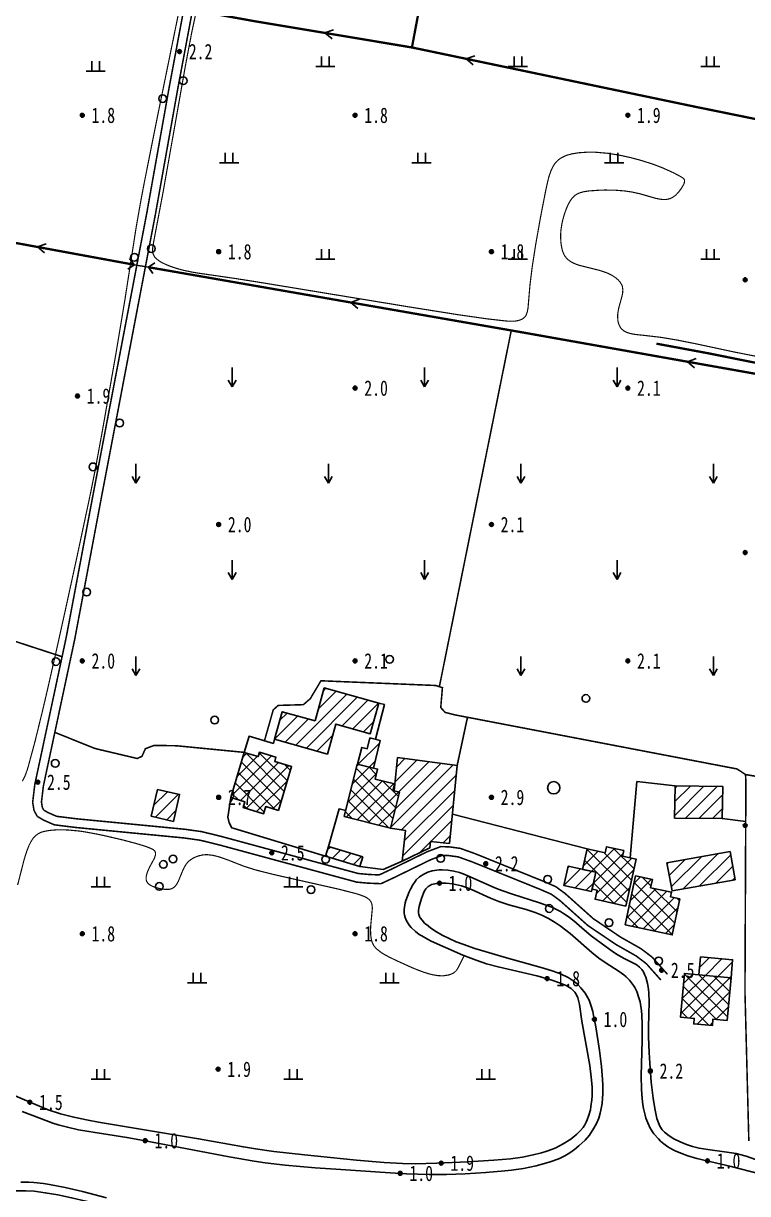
# Model space of a CAD drawing. Header units: metres. Extents: x 494039 to 619385, y 3351420 to 3402703.
# Drawn here: x 587577.8 to 587766, y 3393423.8 to 3393727.7 of the extents above; entities that cross this region are included whole.
import ezdxf
from ezdxf.enums import TextEntityAlignment as Align

# ---------------------------------------------------------------- set-up
doc = ezdxf.new("R2010")
doc.units = ezdxf.units.M
for name, pattern in [('2180', [0]), ('2450', [0]), ('4410a', [0]), ('8521', [0]), ('9610', [0])]:
    doc.linetypes.add(name, pattern=pattern)
for name, color, linetype in [('210100', 130, 'Continuous'), ('220200', 130, 'Continuous'), ('220900', 130, '2180'), ('261301', 141, 'Continuous'), ('310300', 8, 'Continuous'), ('310500', 8, 'Continuous'), ('380202', 8, '2450'), ('440100', 8, 'Continuous'), ('510301', 8, 'Continuous'), ('720100', 8, 'Continuous'), ('760201', 8, '8521'), ('810100', 8, '9610'), ('810200', 8, 'Continuous'), ('810301', 8, 'Continuous'), ('810302', 8, 'Continuous'), ('810501', 8, 'Continuous')]:
    doc.layers.add(name, color=color, linetype=linetype)
doc.layers.add('710101', color=8, linetype='Continuous', lineweight=0)
pattern_1 = [(45, (0, 0), (-1.767766953, 1.767766953), []), (135, (0, 0), (-1.767766953, -1.767766953), [])]
pattern_2 = [(45, (0, 0), (-1.767766953, 1.767766953), [])]

# ---------------------------------------------------------------- blocks, each defined once
blk = doc.blocks.new('gc170')
at = {"linetype": 'Continuous'}
blk.add_circle((0, 0), 0.5, dxfattribs=at)
blk = doc.blocks.new('gu')
at = {"flags": 128}
for points in [[(3.75, 0), (-3.75, 0)], [(2.71, -0.6), (3.75, 0), (3.75, 0), (2.71, 0.6)]]:
    blk.add_lwpolyline(points, dxfattribs=at)
blk = doc.blocks.new('p_point')
for radius in [0.25, 0.2, 0.15, 0.1, 0.05]:
    blk.add_circle((0, 0), radius)
blk.add_point((0, 0))
blk = doc.blocks.new('v1')
blk.add_circle((0, 0), 0.8)
blk = doc.blocks.new('vm')
at = {"linetype": 'Continuous'}
for p, q in [((1.25, 0), (-1.25, 0)), ((-0.5, 0), (-0.5, 1.3)), ((0.5, 1.3), (0.5, 0))]:
    blk.add_line(p, q, dxfattribs=at)
blk = doc.blocks.new('gc120')
for p, q in [((0, 0), (0, 2.5)), ((-0.5, 0.87), (0, 0)), ((0, 0), (0.5, 0.87))]:
    blk.add_line(p, q)
blk = doc.blocks.new('1-3&1-4')
at = {"layer": '310300', "linetype": 'Continuous'}
h = blk.add_hatch(dxfattribs=at)
h.set_pattern_fill('ANSI31', color=8, scale=20, style=0)
h.set_pattern_definition(pattern_2)
h.paths.add_polyline_path([(587653.606, 3393546.5356), (587655.9877, 3393555.0698), (587670.1306, 3393551.1228), (587667.916, 3393543.1875), (587658.9747, 3393545.6829), (587656.805, 3393537.9085), (587643.0735, 3393541.7407), (587645.0761, 3393548.9161)])
h = blk.add_hatch(dxfattribs=at)
h.set_pattern_fill('ANSI31', color=8, scale=20, style=0)
h.set_pattern_definition(pattern_2)
h.paths.add_polyline_path([(587664.6279, 3393535.2924), (587665.7155, 3393539.6448), (587667.1552, 3393539.2851), (587667.8571, 3393542.094), (587670.5493, 3393541.4213), (587668.7597, 3393534.2599)])
h = blk.add_hatch(dxfattribs=at)
h.set_pattern_fill('ANSI31', color=8, scale=20, style=0)
h.set_pattern_definition(pattern_2)
h.paths.add_polyline_path([(587688.4938, 3393514.7239), (587683.6064, 3393515.2194), (587683.4407, 3393513.5856), (587676.2416, 3393510.107), (587677.0503, 3393518.083), (587673.1864, 3393518.653), (587675.5259, 3393528.0153), (587674.17, 3393528.3541), (587675.0468, 3393537.0024), (587690.5476, 3393534.981)])
h = blk.add_hatch(dxfattribs=at)
h.set_pattern_fill('ANSI31', color=8, scale=20, style=0)
h.set_pattern_definition(pattern_2)
h.paths.add_polyline_path([(587612.6431, 3393528.7479), (587618.4126, 3393527.4158), (587616.7995, 3393520.4296), (587611.0301, 3393521.7617)])
h = blk.add_hatch(dxfattribs=at)
h.set_pattern_fill('ANSI31', color=8, scale=20, style=0)
h.set_pattern_definition(pattern_2)
h.paths.add_polyline_path([(587747.0073, 3393521.2853), (587747.1061, 3393529.6339), (587759.486, 3393529.4875), (587759.3872, 3393521.1388)])
h = blk.add_hatch(dxfattribs=at)
h.set_pattern_fill('ANSI31', color=8, scale=20, style=0)
h.set_pattern_definition(pattern_2)
h.paths.add_polyline_path([(587665.9996, 3393511.2261), (587665.2517, 3393508.7231), (587656.3224, 3393511.3914), (587657.0703, 3393513.8944)])
h = blk.add_hatch(dxfattribs=at)
h.set_pattern_fill('ANSI31', color=8, scale=20, style=0)
h.set_pattern_definition(pattern_2)
h.paths.add_polyline_path([(587761.4158, 3393512.5625), (587762.7186, 3393505.2873), (587746.3188, 3393502.3505), (587745.016, 3393509.6257)])
h = blk.add_hatch(dxfattribs=at)
h.set_pattern_fill('ANSI31', color=8, scale=20, style=0)
h.set_pattern_definition(pattern_2)
h.paths.add_polyline_path([(587726.5296, 3393507.1961), (587725.4319, 3393502.2199), (587718.2186, 3393503.8111), (587719.3163, 3393508.7873)])
h = blk.add_hatch(dxfattribs=at)
h.set_pattern_fill('ANSI31', color=8, scale=20, style=0)
h.set_pattern_definition(pattern_2)
h.paths.add_polyline_path([(587753.3194, 3393480.5941), (587753.7443, 3393485.2414), (587762.0689, 3393484.4802), (587761.6439, 3393479.8328)])
at = {"layer": '310500', "linetype": 'Continuous'}
h = blk.add_hatch(dxfattribs=at)
h.set_pattern_fill('ANSI37', color=8, scale=20, style=0)
h.set_pattern_definition(pattern_1)
h.paths.add_polyline_path([(587644.1166, 3393523.2672), (587640.7743, 3393524.2592), (587640.2297, 3393522.4243), (587634.9172, 3393524.0011), (587635.3745, 3393525.5418), (587631.6861, 3393526.6366), (587635.1634, 3393538.3524), (587638.8055, 3393537.2714), (587639.129, 3393538.3612), (587643.4372, 3393537.0825), (587643.1137, 3393535.9927), (587647.5066, 3393534.6889)])
h = blk.add_hatch(dxfattribs=at)
h.set_pattern_fill('ANSI37', color=8, scale=20, style=0)
h.set_pattern_definition(pattern_1)
h.paths.add_polyline_path([(587661.1612, 3393521.6579), (587664.5718, 3393535.3064), (587669.8205, 3393533.9949), (587669.1744, 3393531.4095), (587674.2372, 3393530.1443), (587673.8122, 3393528.4435), (587675.5259, 3393528.0153), (587673.1864, 3393518.653)])
h = blk.add_hatch(dxfattribs=at)
h.set_pattern_fill('ANSI37', color=8, scale=20, style=0)
h.set_pattern_definition(pattern_1)
h.paths.add_polyline_path([(587734.3389, 3393498.4412), (587726.3354, 3393500.2067), (587726.8457, 3393502.5199), (587725.5606, 3393502.8034), (587726.5296, 3393507.1961), (587723.0636, 3393507.9607), (587724.2439, 3393513.3114), (587728.9715, 3393512.2685), (587729.3134, 3393513.8182), (587733.7637, 3393512.8365), (587733.4459, 3393511.3958), (587737.0225, 3393510.6068)])
h = blk.add_hatch(dxfattribs=at)
h.set_pattern_fill('ANSI37', color=8, scale=20, style=0)
h.set_pattern_definition(pattern_1)
h.paths.add_polyline_path([(587734.1228, 3393493.5312), (587736.8227, 3393506.2749), (587741.2131, 3393505.3448), (587740.757, 3393503.1923), (587746.2188, 3393502.0352), (587745.9576, 3393500.8021), (587748.3484, 3393500.2956), (587746.3658, 3393490.9375)])
h = blk.add_hatch(dxfattribs=at)
h.set_pattern_fill('ANSI37', color=8, scale=20, style=0)
h.set_pattern_definition(pattern_1)
h.paths.add_polyline_path([(587761.6439, 3393479.8328), (587760.6289, 3393468.733), (587756.9567, 3393469.0688), (587756.8022, 3393467.3783), (587751.9729, 3393467.8199), (587752.1051, 3393469.2658), (587748.4886, 3393469.5965), (587749.526, 3393480.941)])
at = {"layer": '210100', "color": 141, "linetype": 'Continuous', "flags": 128}
blk.add_lwpolyline([(587577.2131, 3393426.6988), (587579.2476, 3393426.6896), (587580.5224, 3393426.6135), (587583.0741, 3393426.3388), (587584.6037, 3393426.1126), (587588.6603, 3393425.349), (587593.223, 3393424.2816), (587599.4277, 3393422.6447)], dxfattribs=at)
at = {"layer": '210100', "color": 141, "linetype": 'Continuous', "elevation": 1.1471, "flags": 128}
blk.add_lwpolyline([(587769.0041, 3393428.889), (587761.6841, 3393430.8149), (587752.7981, 3393432.8996), (587750.4418, 3393433.5681), (587748.6003, 3393434.2168), (587747.1705, 3393434.8421), (587746.4879, 3393435.192), (587745.249, 3393435.9283), (587744.1544, 3393436.7114), (587743.3478, 3393437.3954), (587742.7848, 3393437.9451), (587741.6364, 3393439.3017), (587740.6706, 3393440.7897), (587740.0189, 3393442.1253), (587739.5568, 3393443.3744), (587739.3267, 3393444.1421), (587738.931, 3393445.841), (587738.7689, 3393446.771), (587738.5581, 3393448.4375), (587738.3961, 3393450.8322), (587738.3496, 3393454.4543), (587738.5846, 3393463.5398), (587738.5909, 3393467.7298), (587738.4774, 3393470.0844), (587738.3699, 3393471.2449), (587738.0115, 3393473.5193), (587737.7385, 3393474.626), (587737.1713, 3393476.235), (587736.6607, 3393477.2649), (587736.3246, 3393477.816), (587735.2603, 3393479.2009), (587734.4389, 3393480.0336), (587733.7841, 3393480.5928), (587732.6196, 3393481.4414), (587728.9563, 3393483.7516), (587727.3238, 3393484.9319), (587725.5176, 3393486.3994), (587719.8829, 3393491.2878), (587717.3067, 3393493.2787), (587715.9795, 3393494.1652), (587714.2704, 3393495.1677), (587712.5009, 3393496.0588), (587710.8092, 3393496.7724), (587708.4583, 3393497.5486), (587703.943, 3393498.7722), (587701.3462, 3393499.5916), (587699.2029, 3393500.4656), (587694.2787, 3393502.7087), (587692.6673, 3393503.3357), (587691.6032, 3393503.68), (587690.0618, 3393504.0688), (587689.2777, 3393504.2145), (587687.6807, 3393504.394), (587686.3172, 3393504.4103), (587685.2263, 3393504.3197), (587684.682, 3393504.2275), (587683.8793, 3393503.9996), (587683.561, 3393503.8641), (587683.0172, 3393503.5332), (587682.3844, 3393502.8756), (587681.969, 3393502.1993), (587681.7558, 3393501.7523), (587681.2398, 3393500.3858), (587680.7731, 3393498.9678), (587680.6058, 3393498.3554), (587680.4433, 3393497.3842), (587680.4532, 3393496.6661), (587680.5333, 3393496.2488), (587680.7417, 3393495.6999), (587680.9231, 3393495.3694), (587681.3819, 3393494.7366), (587682.0578, 3393494.0262), (587682.9428, 3393493.2645), (587683.6585, 3393492.7182), (587685.1145, 3393491.7395), (587686.5992, 3393490.8824), (587688.4149, 3393489.9757), (587690.2672, 3393489.1704), (587691.9685, 3393488.5123), (587695.1157, 3393487.4307), (587699.5192, 3393486.0832), (587702.7541, 3393485.1559), (587712.9005, 3393482.3466), (587715.4751, 3393481.5452), (587717.3504, 3393480.8399), (587719.3373, 3393479.8845), (587720.8979, 3393478.8704), (587721.8222, 3393478.0925), (587722.6735, 3393477.2254), (587723.7855, 3393475.7868), (587724.4778, 3393474.5827), (587724.7658, 3393473.9602), (587725.2519, 3393472.6753), (587725.7286, 3393471.0122), (587725.9635, 3393469.9933), (587726.507, 3393467.0642), (587727.4629, 3393460.8841), (587727.9789, 3393456.7673), (587728.271, 3393453.3993), (587728.3419, 3393451.9012), (587728.3488, 3393449.6511), (587728.2939, 3393448.5243), (587728.1566, 3393447.1254), (587727.8723, 3393445.4319), (587727.6908, 3393444.6523), (587727.2966, 3393443.3422), (587726.7235, 3393441.9558), (587726.0516, 3393440.7148), (587724.8443, 3393438.9659), (587723.7362, 3393437.6748), (587722.1299, 3393436.1352), (587720.9771, 3393435.2046), (587719.7664, 3393434.3578), (587718.4374, 3393433.5729), (587717.0607, 3393432.9052), (587715.4336, 3393432.2548), (587714.3943, 3393431.8981), (587712.2783, 3393431.2782), (587710.9913, 3393430.9576), (587707.735, 3393430.3028), (587704.6332, 3393429.854), (587702.8571, 3393429.6496), (587697.9651, 3393429.2109), (587692.6214, 3393428.8738), (587687.7206, 3393428.6956), (587683.2684, 3393428.7062), (587677.3948, 3393428.9297), (587673.1233, 3393429.1614), (587660.3106, 3393429.9875), (587653.6499, 3393430.4831), (587645.8307, 3393431.1646), (587640.6379, 3393431.7614), (587637.7529, 3393432.1912), (587631.2858, 3393433.3258), (587609.0529, 3393437.5862), (587604.7314, 3393438.3347), (587596.4668, 3393439.5993), (587592.1924, 3393440.3395), (587589.2662, 3393440.9779), (587586.9031, 3393441.6343), (587585.5164, 3393442.0816), (587582.5387, 3393443.1496), (587577.5485, 3393445.1177)], dxfattribs=at)
at = {"layer": '220200', "color": 141, "linetype": 'Continuous', "const_width": 0.6, "flags": 128}
for points in [[(587736.9766, 3393769.0787), (587726.3539, 3393770.2789), (587689.1591, 3393776.775), (587678.7625, 3393721.4206), (587637.7425, 3393728.2675), (587623.0054, 3393730.9363)], [(587678.7625, 3393721.4206), (587751.7751, 3393706.1404), (587856.511, 3393684.7839)], [(587610.3428, 3393664.3488), (587706.5529, 3393647.5819), (587785.7124, 3393633.5234), (587868.2437, 3393618.1899)], [(587868.6315, 3393620.2755), (587814.1352, 3393630.2654), (587755.6646, 3393642.012), (587742.27, 3393644.4951)]]:
    blk.add_lwpolyline(points, dxfattribs=at)
at = {"layer": '220200', "color": 141, "linetype": 'Continuous', "const_width": 0.6, "elevation": 2.7721, "flags": 128}
blk.add_lwpolyline([(587550.4704, 3393675.3125), (587606.5851, 3393664.9995)], dxfattribs=at)
at = {"layer": '220900', "color": 141, "linetype": 'Continuous'}
for p, q in [((587606.5851, 3393664.9995), (587604.9503, 3393663.8473)), ((587606.5851, 3393664.9995), (587605.4329, 3393666.6343)), ((587610.3428, 3393664.3488), (587611.9776, 3393665.501)), ((587610.3428, 3393664.3488), (587611.495, 3393662.714))]:
    blk.add_line(p, q, dxfattribs=at)
at = {"layer": '220900', "color": 141, "linetype": '2180', "elevation": 2.7721, "flags": 128}
blk.add_lwpolyline([(587606.5851, 3393664.9995), (587610.3428, 3393664.3488)], dxfattribs=at)
at = {"layer": '310300', "color": 8, "linetype": 'Continuous', "flags": 128}
for points in [[(587653.606, 3393546.5356), (587655.9877, 3393555.0698), (587670.1306, 3393551.1228), (587667.916, 3393543.1875), (587658.9747, 3393545.6829), (587656.805, 3393537.9085), (587643.0735, 3393541.7407), (587645.0761, 3393548.9161)], [(587664.6279, 3393535.2924), (587665.7155, 3393539.6448), (587667.1552, 3393539.2851), (587667.8571, 3393542.094), (587670.5493, 3393541.4213), (587668.7597, 3393534.2599)], [(587688.4938, 3393514.7239), (587683.6064, 3393515.2194), (587683.4407, 3393513.5856), (587676.2416, 3393510.107), (587677.0503, 3393518.083), (587673.1864, 3393518.653), (587675.5259, 3393528.0153), (587674.17, 3393528.3541), (587675.0468, 3393537.0024), (587690.5476, 3393534.981)], [(587612.6431, 3393528.7479), (587618.4126, 3393527.4158), (587616.7995, 3393520.4296), (587611.0301, 3393521.7617)], [(587747.0073, 3393521.2853), (587747.1061, 3393529.6339), (587759.486, 3393529.4875), (587759.3872, 3393521.1388)], [(587665.9996, 3393511.2261), (587665.2517, 3393508.7231), (587656.3224, 3393511.3914), (587657.0703, 3393513.8944)], [(587726.5296, 3393507.1961), (587725.4319, 3393502.2199), (587718.2186, 3393503.8111), (587719.3163, 3393508.7873)], [(587753.3194, 3393480.5941), (587753.7443, 3393485.2414), (587762.0689, 3393484.4802), (587761.6439, 3393479.8328)]]:
    blk.add_lwpolyline(points, close=True, dxfattribs=at)
at = {"layer": '310300', "color": 8, "linetype": 'Continuous', "elevation": 6.4023, "flags": 128}
blk.add_lwpolyline([(587761.4158, 3393512.5625), (587762.7186, 3393505.2873), (587746.3188, 3393502.3505), (587745.016, 3393509.6257)], close=True, dxfattribs=at)
at = {"layer": '310500', "color": 8, "linetype": 'Continuous', "flags": 128}
for points in [[(587644.1166, 3393523.2672), (587640.7743, 3393524.2592), (587640.2297, 3393522.4243), (587634.9172, 3393524.0011), (587635.3745, 3393525.5418), (587631.6861, 3393526.6366), (587635.1634, 3393538.3524), (587638.8055, 3393537.2714), (587639.129, 3393538.3612), (587643.4372, 3393537.0825), (587643.1137, 3393535.9927), (587647.5066, 3393534.6889)], [(587761.6439, 3393479.8328), (587760.6289, 3393468.733), (587756.9567, 3393469.0688), (587756.8022, 3393467.3783), (587751.9729, 3393467.8199), (587752.1051, 3393469.2658), (587748.4886, 3393469.5965), (587749.526, 3393480.941)]]:
    blk.add_lwpolyline(points, close=True, dxfattribs=at)
for points, elevation in [([(587661.1612, 3393521.6579), (587664.5718, 3393535.3064), (587669.8205, 3393533.9949), (587669.1744, 3393531.4095), (587674.2372, 3393530.1443), (587673.8122, 3393528.4435), (587675.5259, 3393528.0153), (587673.1864, 3393518.653)], 10.3571), ([(587734.3389, 3393498.4412), (587726.3354, 3393500.2067), (587726.8457, 3393502.5199), (587725.5606, 3393502.8034), (587726.5296, 3393507.1961), (587723.0636, 3393507.9607), (587724.2439, 3393513.3114), (587728.9715, 3393512.2685), (587729.3134, 3393513.8182), (587733.7637, 3393512.8365), (587733.4459, 3393511.3958), (587737.0225, 3393510.6068)], 10.8776), ([(587734.1228, 3393493.5312), (587736.8227, 3393506.2749), (587741.2131, 3393505.3448), (587740.757, 3393503.1923), (587746.2188, 3393502.0352), (587745.9576, 3393500.8021), (587748.3484, 3393500.2956), (587746.3658, 3393490.9375)], 10.7437)]:
    blk.add_lwpolyline(points, close=True, dxfattribs=dict(at, elevation=elevation))
at = {"layer": '380202', "color": 8, "linetype": '2450', "flags": 128}
for points, elevation in [([(587669.2824, 3393541.7378), (587671.6084, 3393550.782), (587670.1306, 3393551.1228)], 5.5976), ([(587631.6861, 3393526.6366), (587630.9686, 3393521.5563), (587631.254, 3393520.0713), (587631.9478, 3393518.7817), (587632.5517, 3393518.5686), (587656.3224, 3393511.3914)], 5.0979), ([(587657.0703, 3393513.8944), (587659.8429, 3393523.6688), (587661.5595, 3393523.2517)], 5.0979)]:
    blk.add_lwpolyline(points, dxfattribs=dict(at, elevation=elevation))
for points in [[(587643.0735, 3393541.7407), (587642.7881, 3393540.6835), (587636.4492, 3393542.5548), (587635.1634, 3393538.3524)], [(587747.1061, 3393529.6339), (587737.2102, 3393530.7718), (587735.4421, 3393510.9555)], [(587665.2517, 3393508.7231), (587671.3189, 3393507.9688), (587676.2416, 3393510.107)]]:
    blk.add_lwpolyline(points, dxfattribs=at)
at = {"layer": '440100', "color": 8, "linetype": '4410a', "const_width": 0.4, "flags": 128}
for points in [[(587628.8484, 3393789.8652), (587629.2594, 3393784.6617), (587628.9254, 3393781.6419), (587615.6848, 3393710.9575), (587609.9375, 3393678.6807), (587596.005, 3393605.6431), (587588.976, 3393568.29), (587580.8016, 3393530.0237), (587580.2432, 3393525.3713), (587580.5958, 3393523.26), (587581.4455, 3393521.7248)], [(587583.1289, 3393523.3566), (587584.1037, 3393522.7767), (587586.4617, 3393521.74), (587591.6888, 3393521.0941), (587619.8319, 3393518.3703), (587624.1785, 3393517.7597), (587629.309, 3393516.5001), (587664.7978, 3393506.8914), (587667.7334, 3393506.625), (587670.2749, 3393506.5302), (587673.2061, 3393507.8993), (587682.7499, 3393512.5526), (587686.2844, 3393513.8806), (587688.4187, 3393513.8116), (587691.3308, 3393513.4152), (587695.3264, 3393511.9838), (587713.0787, 3393504.8004), (587716.1159, 3393503.4783), (587718.5476, 3393501.6992), (587725.869, 3393495.1589), (587732.9732, 3393490.3634), (587738.2777, 3393487.3555), (587741.1771, 3393485.1529)], [(587741.1771, 3393485.1529), (587745.1275, 3393480.7173)]]:
    blk.add_lwpolyline(points, dxfattribs=at)
at = {"layer": '440100', "color": 8, "linetype": 'Continuous', "const_width": 0.4, "flags": 128}
for points in [[(587632.1761, 3393789.251), (587631.5324, 3393784.6261), (587631.1654, 3393781.3089), (587617.9111, 3393710.5507), (587612.1632, 3393678.2705), (587598.2285, 3393605.2216), (587591.195, 3393567.8443), (587583.0363, 3393529.6517), (587582.5288, 3393525.4239), (587582.7639, 3393524.016), (587583.1289, 3393523.3566)], [(587581.4455, 3393521.7248), (587583.0658, 3393520.7608), (587585.8548, 3393519.5347), (587591.4409, 3393518.8444), (587619.5654, 3393516.1224), (587623.7502, 3393515.5346), (587628.7434, 3393514.3086), (587664.3968, 3393504.6554), (587667.5888, 3393504.3657), (587670.7371, 3393504.2483), (587674.1809, 3393505.8568), (587683.6457, 3393510.4716), (587686.66, 3393511.6042), (587688.229, 3393511.5535), (587690.7907, 3393511.2048), (587694.52, 3393509.8687), (587712.2025, 3393502.7136), (587714.9823, 3393501.5035), (587717.1222, 3393499.9379), (587724.4757, 3393493.369), (587731.7802, 3393488.4383), (587737.0295, 3393485.4617), (587739.6332, 3393483.4837)], [(587739.6332, 3393483.4837), (587743.4375, 3393479.2122)]]:
    blk.add_lwpolyline(points, dxfattribs=at)
at = {"layer": '710101', "color": 8, "linetype": 'Continuous', "const_width": 0.3, "elevation": 2, "flags": 128}
for points in [[(587577.5545, 3393530.8944), (587577.8098, 3393531.316), (587578.302, 3393532.3288), (587578.7879, 3393533.6513), (587579.0913, 3393534.6441), (587580.8644, 3393541.2163), (587582.7634, 3393548.9638), (587584.0112, 3393554.2883), (587586.3043, 3393564.3448), (587588.6288, 3393574.825), (587591.5886, 3393588.3679), (587595.0676, 3393604.6491), (587596.3437, 3393610.988), (587598.3515, 3393621.8274), (587601.8412, 3393641.7289), (587604.1139, 3393655.3161), (587607.1647, 3393674.9267), (587608.3651, 3393681.7303), (587609.2438, 3393686.352), (587612.4632, 3393702.5029), (587619.8988, 3393738.9214)], [(587623.6285, 3393734.91), (587621.5782, 3393725.3901), (587619.9223, 3393716.6694), (587614.1628, 3393684.0661), (587611.6476, 3393670.7834), (587611.4014, 3393669.2928), (587611.3929, 3393668.4125), (587611.5265, 3393667.7828), (587611.913, 3393667.0643), (587612.3563, 3393666.5688), (587612.9822, 3393666.0629), (587613.7972, 3393665.5617), (587614.9865, 3393664.9898), (587616.3625, 3393664.4496), (587617.3214, 3393664.1265), (587619.2109, 3393663.5983), (587621.5347, 3393663.1032), (587622.9164, 3393662.8663), (587633.0162, 3393661.3986), (587639.0413, 3393660.4499), (587678.479, 3393653.9667), (587690.6334, 3393652.0332), (587698.2423, 3393650.948), (587702.8871, 3393650.4103), (587703.9, 3393650.3246), (587705.1862, 3393650.3149), (587705.7294, 3393650.3678), (587706.6509, 3393650.5666), (587707.3302, 3393650.8386), (587707.7778, 3393651.1259), (587708.0268, 3393651.3584), (587708.3302, 3393651.7644), (587708.4912, 3393652.0685), (587708.7299, 3393652.7434), (587708.9212, 3393653.7779), (587709.4324, 3393659.8544), (587710.0206, 3393664.5355), (587710.8944, 3393670.1657), (587712.1822, 3393677.4331), (587713.5456, 3393684.4287), (587714.1629, 3393687.1856), (587714.3985, 3393688.026), (587714.8453, 3393689.3142), (587715.3279, 3393690.3581), (587715.8274, 3393691.1694), (587716.1121, 3393691.54), (587716.6453, 3393692.0974), (587717.4417, 3393692.6913), (587718.6236, 3393693.2779), (587719.194, 3393693.483), (587720.3966, 3393693.8049), (587721.9759, 3393694.0665), (587724.4442, 3393694.2331), (587726.5584, 3393694.2048), (587729.6395, 3393693.9339), (587732.6445, 3393693.4546), (587735.599, 3393692.8114), (587738.5208, 3393692.023), (587741.4224, 3393691.0855), (587743.8319, 3393690.1712), (587746.7197, 3393688.8692), (587748.6653, 3393687.8278), (587749.2326, 3393687.4518), (587749.4465, 3393687.2163), (587749.5383, 3393687.0243), (587749.5808, 3393686.6356), (587749.4765, 3393686.1564), (587749.3549, 3393685.8543), (587748.7649, 3393684.8411), (587748.0158, 3393683.8363), (587747.3418, 3393683.1234), (587746.4416, 3393682.4507), (587745.7322, 3393682.1317), (587744.9161, 3393681.9577), (587744.0525, 3393681.9318), (587743.4551, 3393681.982), (587742.2205, 3393682.2067), (587737.9698, 3393683.4243), (587735.9722, 3393683.8669), (587734.014, 3393684.1577), (587731.5878, 3393684.3515), (587728.9011, 3393684.3902), (587727.4082, 3393684.3458), (587724.7791, 3393684.1662), (587723.399, 3393683.9562), (587722.4687, 3393683.7013), (587721.6973, 3393683.3673), (587721.1551, 3393683.023), (587720.6073, 3393682.5333), (587720.1267, 3393681.9551), (587719.6074, 3393681.1368), (587719.3332, 3393680.6085), (587718.8175, 3393679.4092), (587718.3436, 3393678.0609), (587717.8934, 3393676.4444), (587717.7186, 3393675.6353), (587717.4754, 3393674.0072), (587717.4105, 3393673.1847), (587717.3864, 3393672.3542), (587717.4402, 3393671.0041), (587717.5474, 3393670.0779), (587717.7915, 3393668.8934), (587717.9419, 3393668.4009), (587718.2717, 3393667.6179), (587718.5661, 3393667.1262), (587719.1608, 3393666.4394), (587719.8755, 3393665.8818), (587720.6908, 3393665.429), (587721.5888, 3393665.0583), (587722.3067, 3393664.8214), (587727.5921, 3393663.5033), (587729.187, 3393662.9682), (587729.9587, 3393662.6353), (587730.7858, 3393662.2001), (587731.6314, 3393661.643), (587732.3083, 3393661.0728), (587732.8156, 3393660.5127), (587733.2983, 3393659.7041), (587733.4482, 3393659.2477), (587733.5443, 3393658.4412), (587733.4832, 3393657.5939), (587733.3769, 3393657.0091), (587732.5673, 3393654.0628), (587732.4117, 3393653.4155), (587732.2255, 3393652.2674), (587732.1891, 3393651.4678), (587732.271, 3393650.4592), (587732.3599, 3393650.0147), (587732.6109, 3393649.2568), (587732.943, 3393648.6545), (587733.2623, 3393648.2692), (587733.8311, 3393647.809), (587734.5008, 3393647.457), (587735.3842, 3393647.1575), (587736.638, 3393646.9038), (587739.1777, 3393646.6349), (587743.3318, 3393646.1473), (587747.42, 3393645.4728), (587752.219, 3393644.524), (587762.2522, 3393642.375), (587770.5539, 3393640.7332)], [(587576.3379, 3393503.9022), (587578.0414, 3393510.5481), (587578.7124, 3393512.6933), (587579.3072, 3393514.1939), (587579.7727, 3393515.1183), (587580.3162, 3393515.9589), (587580.9638, 3393516.6888), (587581.7506, 3393517.2717), (587582.5339, 3393517.6223), (587583.5432, 3393517.8987), (587584.9001, 3393518.1071), (587586.2483, 3393518.2097), (587588.3343, 3393518.23), (587589.5681, 3393518.1796), (587592.3612, 3393517.9179), (587593.7905, 3393517.7068), (587596.9759, 3393517.116), (587599.0909, 3393516.6682), (587603.6999, 3393515.5932), (587606.9721, 3393514.7259), (587608.4759, 3393514.2776), (587610.0807, 3393513.748), (587611.1626, 3393513.3173), (587611.666, 3393513.0207), (587612.0171, 3393512.6659), (587612.1721, 3393512.2342), (587612.1505, 3393511.7388), (587611.9611, 3393511.1107), (587611.7769, 3393510.6916), (587610.6142, 3393508.5306), (587610.1155, 3393507.4377), (587609.94, 3393506.9456), (587609.7488, 3393506.1585), (587609.7102, 3393505.7862), (587609.7575, 3393505.1633), (587609.9187, 3393504.7272), (587610.1681, 3393504.3779), (587610.3825, 3393504.168), (587610.9061, 3393503.7985), (587611.2858, 3393503.5989), (587612.1312, 3393503.2656), (587613.5111, 3393502.9161), (587614.8059, 3393502.755), (587615.6839, 3393502.7848), (587616.0074, 3393502.8429), (587616.5002, 3393503.0109), (587617.0529, 3393503.3819), (587617.4253, 3393503.7827), (587617.6725, 3393504.1321), (587618.1061, 3393504.9273), (587619.1685, 3393507.5208), (587619.6635, 3393508.5736), (587620.1779, 3393509.3938), (587620.7229, 3393510.0074), (587621.3483, 3393510.5149), (587622.0399, 3393510.9342), (587622.4974, 3393511.1536), (587623.4514, 3393511.4958), (587624.4318, 3393511.7055), (587625.0434, 3393511.7644), (587625.6954, 3393511.7667), (587626.9849, 3393511.6199), (587628.2603, 3393511.3243), (587629.1049, 3393511.0692), (587630.9946, 3393510.3895), (587635.1749, 3393508.7541), (587638.1821, 3393507.8108), (587642.1113, 3393506.809), (587644.9222, 3393506.157), (587659.6799, 3393502.8366), (587663.9937, 3393501.7306), (587665.022, 3393501.428), (587666.2989, 3393500.9605), (587667.0815, 3393500.5595), (587667.6635, 3393500.1283), (587668.0988, 3393499.6064), (587668.3577, 3393498.9654), (587668.4623, 3393498.175), (587668.4618, 3393497.6316), (587668.0402, 3393493.1308), (587668.0103, 3393492.1853), (587668.0612, 3393490.8188), (587668.2404, 3393489.6778), (587668.4877, 3393488.8847), (587668.8559, 3393488.1703), (587669.0772, 3393487.8624), (587669.6011, 3393487.2925), (587670.7762, 3393486.372), (587671.376, 3393485.9936), (587672.7835, 3393485.222), (587674.772, 3393484.2593), (587678.3169, 3393482.6451), (587679.5708, 3393482.114), (587681.8325, 3393481.2535), (587683.3548, 3393480.7845), (587684.1239, 3393480.5966), (587685.4234, 3393480.3784), (587686.4845, 3393480.3171), (587687.0245, 3393480.335), (587688.3282, 3393480.5435), (587688.7397, 3393480.6692), (587689.4011, 3393480.9617), (587689.8885, 3393481.2892), (587690.2753, 3393481.6768), (587690.6816, 3393482.2737), (587690.9335, 3393482.743), (587692.3511, 3393485.5733)]]:
    blk.add_lwpolyline(points, dxfattribs=at)
at = {"layer": '760201', "color": 8, "linetype": '8521', "flags": 128}
for points in [[(587854.3035, 3393432.3857), (587847.0376, 3393430.991), (587843.2662, 3393430.3898), (587839.4683, 3393429.965), (587835.4559, 3393429.6992), (587829.131, 3393429.4678), (587824.5251, 3393429.3651), (587815.8873, 3393429.2756), (587812.2121, 3393429.3083), (587805.0395, 3393429.5326), (587798.6672, 3393429.8073), (587785.1306, 3393430.4849), (587777.9709, 3393430.9667), (587773.2076, 3393431.4625), (587770.8737, 3393431.8325), (587769.1971, 3393432.2235), (587765.6113, 3393433.4595), (587763.9115, 3393433.9282), (587762.9828, 3393434.1325), (587760.5649, 3393434.549), (587755.5986, 3393435.177), (587753.3621, 3393435.5414), (587751.6147, 3393435.9634), (587750.0426, 3393436.5032), (587748.4204, 3393437.2065), (587746.8325, 3393438.0132), (587745.5835, 3393438.7672), (587744.3735, 3393439.7137), (587743.7827, 3393440.3353), (587743.167, 3393441.2494), (587742.7809, 3393442.11), (587742.4102, 3393443.2925), (587741.8527, 3393445.851), (587741.4182, 3393448.5736), (587740.947, 3393452.6559), (587740.5418, 3393457.646), (587740.3801, 3393460.3698), (587740.2316, 3393464.4619), (587740.224, 3393466.9938), (587740.3644, 3393473.5755), (587740.2718, 3393475.8466), (587740.1716, 3393476.8525), (587739.925, 3393478.3555), (587739.4771, 3393479.9953), (587739.2867, 3393480.4991), (587738.8824, 3393481.3371), (587738.4516, 3393481.9867), (587737.905, 3393482.5697), (587737.2376, 3393483.0759), (587736.8012, 3393483.3425), (587733.6959, 3393484.9005), (587732.1001, 3393485.849), (587731.1363, 3393486.4804), (587727.9042, 3393488.7698), (587725.3627, 3393490.6986), (587723.5913, 3393492.1424), (587720.7816, 3393494.5727), (587719.3381, 3393495.7252), (587718.1751, 3393496.531), (587717.3612, 3393497.0143), (587716.6476, 3393497.3915), (587715.0828, 3393498.1106), (587711.9296, 3393499.295), (587704.9108, 3393501.521), (587702.0734, 3393502.4855), (587700.3136, 3393503.1682), (587693.9057, 3393506.0588), (587692.0487, 3393506.7937), (587691.1053, 3393507.1113), (587689.6638, 3393507.4993), (587688.0704, 3393507.7599), (587686.5802, 3393507.8338), (587685.8335, 3393507.8088), (587684.5992, 3393507.6674), (587683.9914, 3393507.546), (587682.9224, 3393507.232), (587681.8527, 3393506.7572), (587680.7261, 3393506.0181), (587679.9041, 3393505.2256), (587679.5737, 3393504.8221), (587678.982, 3393503.9509), (587678.3712, 3393502.8172), (587678.0542, 3393502.1234), (587677.2174, 3393499.8897), (587677.0311, 3393499.2293), (587676.8102, 3393498.1268), (587676.752, 3393497.5776), (587676.7567, 3393496.5976), (587676.8307, 3393496.0605), (587676.972, 3393495.5009), (587677.2679, 3393494.7429), (587677.4866, 3393494.315), (587678.0083, 3393493.5012), (587678.5399, 3393492.8465), (587679.6563, 3393491.7945), (587680.6453, 3393491.0713), (587681.296, 3393490.6603), (587682.7895, 3393489.8377), (587683.7687, 3393489.3552), (587687.5237, 3393487.6358), (587691.9864, 3393485.717), (587695.4208, 3393484.3728), (587698.0933, 3393483.4638), (587701.1452, 3393482.6208), (587711.2277, 3393480.3088), (587712.7855, 3393479.9073), (587715.121, 3393479.2222), (587717.0645, 3393478.5376), (587718.8411, 3393477.7623), (587720.1043, 3393476.998), (587720.7368, 3393476.4563), (587721.0618, 3393476.0906), (587721.5126, 3393475.3866), (587721.8486, 3393474.6017), (587722.1479, 3393473.5369), (587722.2816, 3393472.8672), (587722.9208, 3393468.5655), (587724.9539, 3393457.0027), (587725.3539, 3393454.026), (587725.5593, 3393451.4501), (587725.5666, 3393449.1104), (587725.503, 3393448.1354), (587725.2752, 3393446.3491), (587725.1213, 3393445.5464), (587724.7555, 3393444.1321), (587724.3209, 3393442.9253), (587724.0589, 3393442.346), (587723.6836, 3393441.65), (587723.225, 3393440.9551), (587722.5878, 3393440.1627), (587721.6271, 3393439.1857), (587720.0062, 3393437.8731), (587718.0838, 3393436.6481), (587716.142, 3393435.6794), (587715.2713, 3393435.3179), (587713.5035, 3393434.6874), (587712.4294, 3393434.3591), (587710.2582, 3393433.7969), (587707.4544, 3393433.2444), (587704.3922, 3393432.826), (587700.077, 3393432.4225), (587693.267, 3393431.9886), (587685.2055, 3393431.6324), (587679.6267, 3393431.5215), (587676.3514, 3393431.5734), (587671.5635, 3393431.8484), (587664.3904, 3393432.466), (587650.8519, 3393433.8254), (587642.8996, 3393434.7151), (587638.1437, 3393435.3509), (587634.9715, 3393435.8715), (587623.3495, 3393437.9925), (587597.348, 3393442.3217), (587594.6986, 3393442.8034), (587590.8986, 3393443.5826), (587587.4486, 3393444.4676), (587584.2408, 3393445.5515), (587580.9551, 3393446.8568), (587570.3205, 3393451.4186), (587567.3772, 3393452.5727), (587563.0327, 3393454.1317), (587561.6745, 3393454.7388), (587560.6817, 3393455.2977), (587559.5237, 3393456.177), (587558.8356, 3393456.911), (587558.2896, 3393457.682), (587558.0254, 3393458.1415), (587557.5894, 3393459.1084), (587557.4222, 3393459.6087), (587557.2025, 3393460.6249), (587557.1527, 3393461.2356), (587557.1687, 3393461.8323), (587557.3111, 3393462.7755), (587557.6457, 3393463.9383), (587557.9068, 3393464.6292), (587560.5584, 3393470.6001), (587562.1499, 3393474.5637), (587563.7752, 3393478.9395), (587564.4694, 3393480.9456), (587565.4972, 3393484.1997), (587566.1666, 3393486.7002), (587566.5914, 3393488.8143), (587566.6584, 3393489.4072), (587566.6791, 3393490.5012), (587566.5588, 3393491.4035), (587566.2934, 3393492.2703), (587565.8968, 3393493.0989), (587565.3882, 3393493.8714), (587564.7295, 3393494.6222), (587563.9506, 3393495.2838), (587563.0941, 3393495.8373), (587562.6083, 3393496.0951), (587561.527, 3393496.5612), (587560.5941, 3393496.8685), (587559.1064, 3393497.227), (587557.1248, 3393497.5416), (587555.7144, 3393497.7021), (587549.773, 3393498.2025), (587526.821, 3393499.548), (587522.2079, 3393499.8731), (587514.793, 3393500.5369), (587510.7553, 3393500.796), (587507.9277, 3393500.8316), (587505.756, 3393500.7158), (587505.0716, 3393500.6276), (587504.0808, 3393500.4065), (587503.398, 3393500.1526), (587502.8873, 3393499.8807), (587501.9013, 3393499.1214), (587501.526, 3393498.7463), (587500.8293, 3393497.9195), (587499.7295, 3393496.2729), (587498.8918, 3393494.7608), (587498.387, 3393493.7404), (587497.4721, 3393491.6777), (587496.2591, 3393488.5468), (587494.6245, 3393483.807), (587491.6394, 3393474.8233), (587490.4883, 3393471.6688), (587489.3137, 3393468.8251), (587488.8134, 3393467.7431), (587487.9058, 3393465.9796), (587486.6583, 3393463.9704), (587486.1926, 3393463.3381), (587485.4347, 3393462.4361), (587484.2516, 3393461.3116), (587483.3829, 3393460.6653), (587482.4547, 3393460.109), (587481.478, 3393459.6611), (587480.9745, 3393459.4847), (587479.9869, 3393459.2501), (587478.9574, 3393459.1608), (587478.3463, 3393459.1694), (587477.0665, 3393459.3035), (587475.4013, 3393459.6587), (587473.3707, 3393460.2716), (587461.2056, 3393464.4631)], [(587326.632, 3393489.672), (587328.7, 3393488.5216), (587331.0084, 3393487.3281), (587332.9893, 3393486.4326), (587335.143, 3393485.6018), (587337.4873, 3393484.8351), (587339.3382, 3393484.3113), (587349.273, 3393481.9896), (587352.4484, 3393481.0896), (587354.1597, 3393480.5409), (587358.1205, 3393479.1599), (587363.7361, 3393477.0436), (587367.0943, 3393475.7248), (587373.2449, 3393473.2176), (587378.3328, 3393470.9987), (587379.0995, 3393470.6351), (587379.9713, 3393470.1397), (587380.5785, 3393469.6738), (587380.9507, 3393469.2929), (587382.0731, 3393467.833), (587382.8426, 3393466.9811), (587383.6935, 3393466.2108), (587384.2361, 3393465.7847), (587385.3789, 3393465.0086), (587386.5797, 3393464.3295), (587388.1389, 3393463.6028), (587390.2754, 3393462.777), (587406.6299, 3393457.1587), (587413.088, 3393454.8916), (587416.4591, 3393453.8203), (587419.1615, 3393453.139), (587421.9224, 3393452.5925), (587423.3946, 3393452.355), (587426.5852, 3393451.9638), (587432.8397, 3393451.3259), (587434.9005, 3393451.0023), (587436.4806, 3393450.6664), (587438.9769, 3393449.9967), (587441.8976, 3393449.0651), (587446.1307, 3393447.564), (587453.9831, 3393444.6653), (587462.413, 3393441.5934), (587466.453, 3393440.2076), (587469.2934, 3393439.2985), (587475.5826, 3393437.4127), (587484.2016, 3393434.9725), (587490.5467, 3393433.2803), (587495.1861, 3393432.1611), (587500.7459, 3393431.03), (587509.1309, 3393429.5426), (587515.433, 3393428.4922), (587525.249, 3393426.9432), (587530.167, 3393426.2508), (587536.3001, 3393425.5404), (587542.1088, 3393425.0111), (587546.5656, 3393424.7375), (587552.0569, 3393424.5823), (587554.7844, 3393424.4088), (587556.9796, 3393424.1132), (587563.0669, 3393422.8476), (587564.744, 3393422.5955), (587565.4333, 3393422.5413), (587566.5114, 3393422.5393), (587567.9848, 3393422.7299), (587569.4862, 3393423.0939), (587573.0274, 3393424.0987), (587573.7917, 3393424.2559), (587575.2113, 3393424.4462), (587576.2822, 3393424.5168), (587578.436, 3393424.5116), (587580.6005, 3393424.3577), (587583.494, 3393423.9904), (587586.7468, 3393423.4263), (587590.3383, 3393422.6716), (587594.0213, 3393421.7783), (587596.6124, 3393421.0954), (587603.4627, 3393419.1726), (587608.1518, 3393417.8029), (587622.3836, 3393413.5479), (587624.6841, 3393412.9072), (587628.1483, 3393412.0343), (587630.86, 3393411.4739), (587632.69, 3393411.1871), (587635.3476, 3393410.9077), (587639.3619, 3393410.6839), (587645.4152, 3393410.57), (587656.8725, 3393410.4743), (587659.5625, 3393410.3885), (587662.9154, 3393410.1854), (587665.585, 3393409.8996), (587667.0828, 3393409.6718), (587670.4901, 3393409.0217), (587676.2011, 3393407.8271), (587680.4893, 3393407.0857), (587685.5634, 3393406.3722), (587688.3039, 3393406.0406), (587689.2401, 3393405.9477), (587690.2692, 3393405.9432), (587690.9727, 3393406.067), (587691.4761, 3393406.2624), (587692.2729, 3393406.8058), (587692.7876, 3393407.3349), (587693.2771, 3393408.0053), (587693.8182, 3393409.0266), (587695.1128, 3393412.5565), (587695.3398, 3393413.039), (587695.7399, 3393413.6919), (587696.1463, 3393414.1544), (587696.5768, 3393414.4886), (587697.1704, 3393414.782), (587698.015, 3393415.0339), (587699.5535, 3393415.2969), (587702.6811, 3393415.6743), (587705.5314, 3393415.876), (587707.9807, 3393415.9019), (587710.3792, 3393415.7535), (587717.7145, 3393414.8616), (587719.9145, 3393414.7351), (587721.5036, 3393414.7665), (587723.3536, 3393414.9581), (587725.5646, 3393415.3496), (587727.0351, 3393415.6754), (587732.5386, 3393417.0529), (587734.0067, 3393417.3936), (587736.2122, 3393417.8216), (587737.3171, 3393417.9805), (587739.1637, 3393418.1298), (587740.4998, 3393418.1236), (587741.467, 3393418.0604), (587742.4346, 3393417.9553), (587744.367, 3393417.6399), (587745.4898, 3393417.4021), (587747.5593, 3393416.8753), (587750.6282, 3393415.9248), (587757.5858, 3393413.5505), (587760.014, 3393412.831), (587761.2366, 3393412.5244), (587762.7768, 3393412.2115), (587765.2422, 3393411.9006), (587768.0954, 3393411.7479), (587769.8913, 3393411.724), (587780.7382, 3393411.9136), (587786.5062, 3393411.7939), (587833.1825, 3393409.3986), (587840.079, 3393408.9329), (587845.5599, 3393408.4847), (587847.1652, 3393408.503), (587848.3996, 3393408.6641), (587849.2838, 3393408.9021), (587850.2846, 3393409.357), (587851.0108, 3393409.8522), (587852.1148, 3393410.8212), (587853.0127, 3393411.7298), (587855.3207, 3393414.2293)]]:
    blk.add_lwpolyline(points, dxfattribs=at)
at = {"layer": '810100', "color": 8, "linetype": '9610', "flags": 128}
for points, elevation in [([(587690.5476, 3393534.981), (587693.1673, 3393547.465)], 3.367), ([(587759.3872, 3393521.1388), (587765.4621, 3393520.4082)], 3.129)]:
    blk.add_lwpolyline(points, dxfattribs=dict(at, elevation=elevation))
blk.add_lwpolyline([(587689.2622, 3393522.3031), (587724.2439, 3393513.3114)], dxfattribs=at)
at = {"layer": '810200', "color": 8, "linetype": 'Continuous', "const_width": 0.4, "flags": 128}
for points, elevation in [([(587704.5649, 3393647.9284), (587685.8894, 3393555.4101)], 2.9268), ([(587532.5476, 3393577.6191), (587546.5226, 3393575.0319), (587551.1579, 3393575.2003), (587587.8882, 3393563.1977)], 2.7483), ([(587640.4612, 3393541.3704), (587642.7383, 3393549.3925), (587644.0063, 3393550.54), (587650.5602, 3393550.7373), (587652.3656, 3393552.2965), (587655.1302, 3393556.9427), (587684.975, 3393555.7188), (587686.6803, 3393555.1431), (587686.2462, 3393549.9884), (587687.3935, 3393548.7206), (587689.94, 3393548.0834), (587763.2093, 3393534.0446), (587765.4137, 3393532.5869), (587765.5064, 3393530.7761), (587765.2726, 3393476.0554), (587766.2743, 3393437.4239)], 2.7483), ([(587586.0045, 3393543.5465), (587596.396, 3393539.3635), (587607.4235, 3393536.7532), (587608.6504, 3393537.34), (587609.5272, 3393539.3054), (587611.7881, 3393540.1549), (587617.5885, 3393540.069), (587635.1634, 3393538.3524)], 2.7483)]:
    blk.add_lwpolyline(points, dxfattribs=dict(at, elevation=elevation))
blk.add_lwpolyline([(587765.4137, 3393532.5869), (587818.7477, 3393523.6847), (587837.08, 3393521.5552), (587852.9001, 3393523.28)], dxfattribs=at)
at = {"layer": '261301', "color": 141, "linetype": 'Continuous', "xscale": 2, "yscale": 2}
for p, rotation in [((587663.5518, 3393723.9595, 2.668), 170.5236989868356), ((587700.1895, 3393716.9364, 2.668), 168.1803016047505), ((587588.9066, 3393668.2485, 3.0844), 169.5840482028211), ((587670.2887, 3393653.9018, 3.0844), 170.1168989522927), ((587757.7217, 3393638.4945, 3.0844), 169.9278228798996)]:
    blk.add_blockref('gu', p, dxfattribs=dict(at, rotation=rotation))
at = {"layer": '510301', "color": 8, "linetype": 'Continuous', "xscale": 2, "yscale": 2}
for p in [(587619.3444, 3393712.7948, 3.0157), (587614.0286, 3393708.1535, 3.0157), (587611.0799, 3393669.1914, 3.0157), (587606.6832, 3393666.9336, 3.0751), (587602.8469, 3393623.8884, 2.8967), (587595.9242, 3393612.5, 2.8967), (587594.278, 3393579.9739, 2.861), (587586.2876, 3393561.9264, 3.0038), (587672.9522, 3393562.5149, 3.0364), (587723.9386, 3393552.356, 3.0364), (587627.5084, 3393546.7273, 3.0721), (587586.0984, 3393535.4935, 3.3963), (587614.2156, 3393509.253, 3.5364), (587616.7264, 3393510.6454, 3.5364), (587656.3372, 3393510.5453, 3.5007), (587686.2288, 3393510.8065, 3.7864), (587714.014, 3393505.3824, 3.8221), (587613.1461, 3393503.5386, 3.5364), (587652.5406, 3393502.6927, 2.6078), (587714.4337, 3393497.7974, 3.5721), (587729.9476, 3393494.1235, 3.5007), (587742.8448, 3393484.164, 4.0721)]:
    blk.add_blockref('gc170', p, dxfattribs=at)
at = {"layer": '720100', "color": 8, "linetype": 'Continuous', "xscale": 2, "yscale": 2, "zscale": 2}
for p in [(587618.398, 3393720.3568, 2.1747), (587593.1305, 3393703.8128, 1.7704), (587663.9852, 3393703.813, 1.803), (587734.84, 3393703.8131, 1.8665), (587628.5578, 3393668.3855, 1.7721), (587699.4126, 3393668.3857, 1.7942), (587765.333, 3393661.096, 1.9422), (587591.8876, 3393630.9029, 1.9013), (587663.9851, 3393632.9582, 2.0277), (587734.8399, 3393632.9583, 2.1137), (587628.5576, 3393597.5307, 2.0325), (587699.4124, 3393597.5309, 2.1245), (587765.3329, 3393590.2412, 2.1131), (587593.1302, 3393562.1033, 2.0361), (587663.985, 3393562.1034, 2.0505), (587734.8397, 3393562.1035, 2.1259), (587581.5776, 3393530.6172, 2.5488), (587628.5575, 3393526.6759, 2.7131), (587699.4123, 3393526.6761, 2.8859), (587765.3328, 3393519.3864, 2.4448), (587642.3372, 3393512.2699, 2.5103), (587697.9271, 3393509.44, 2.2117), (587685.9017, 3393504.3877, 1.0106), (587593.13, 3393491.2485, 1.7591), (587663.9848, 3393491.2486, 1.801), (587743.6236, 3393481.7667, 2.476), (587713.9006, 3393479.5943, 1.7605), (587726.1584, 3393469.01, 1.0106), (587628.414, 3393456.061, 1.8951), (587740.693, 3393455.5931, 2.2343), (587579.5204, 3393447.4679, 1.5499), (587609.4973, 3393437.4991, 1.0106), (587686.3673, 3393431.6739, 1.8914), (587755.5527, 3393432.2509, 1.0106), (587675.7166, 3393429.0222, 1.0106)]:
    blk.add_blockref('p_point', p, dxfattribs=at)
at = {"layer": '810301', "color": 8, "linetype": 'Continuous', "xscale": 2, "yscale": 2}
for p in [(587632.0638, 3393633.282), (587682.0638, 3393633.282), (587732.0638, 3393633.282), (587607.0638, 3393608.282), (587657.0638, 3393608.282), (587707.0638, 3393608.282), (587757.0638, 3393608.282), (587632.0638, 3393583.282), (587682.0638, 3393583.282), (587732.0638, 3393583.282), (587607.0638, 3393558.282), (587707.0638, 3393558.282), (587757.0638, 3393558.282)]:
    blk.add_blockref('gc120', p, dxfattribs=at)
at = {"layer": '810302', "color": 8, "linetype": 'Continuous', "xscale": 2, "yscale": 2}
for p in [(587656.2753, 3393716.4702), (587706.2753, 3393716.4702), (587756.2753, 3393716.4702), (587596.6135, 3393715.2687), (587631.2753, 3393691.4702), (587681.2753, 3393691.4702), (587731.2753, 3393691.4702), (587656.2753, 3393666.4702), (587706.2753, 3393666.4702), (587756.2753, 3393666.4702), (587597.9491, 3393503.4546), (587647.9491, 3393503.4546), (587622.9491, 3393478.4546), (587672.9491, 3393478.4546), (587597.9491, 3393453.4546), (587647.9491, 3393453.4546), (587697.9491, 3393453.4546)]:
    blk.add_blockref('vm', p, dxfattribs=at)
at = {"layer": '810501', "color": 8, "linetype": 'Continuous', "xscale": 2, "yscale": 2}
blk.add_blockref('v1', (587715.5841, 3393529.1482, 3.367), dxfattribs=at)
at = {"layer": '720100', "color": 8, "width": 0.75}
for s, p in [('2.2', (587620.798, 3393720.3568, 2.1747)), ('1.8', (587595.5305, 3393703.8128, 1.7704)), ('1.8', (587666.3852, 3393703.813, 1.803)), ('1.9', (587737.24, 3393703.8131, 1.8665)), ('1.8', (587630.9578, 3393668.3855, 1.7721)), ('1.8', (587701.8126, 3393668.3857, 1.7942)), ('2.0', (587666.3851, 3393632.9582, 2.0277)), ('2.1', (587737.2399, 3393632.9583, 2.1137)), ('1.9', (587594.2876, 3393630.9029, 1.9013)), ('2.0', (587630.9576, 3393597.5307, 2.0325)), ('2.1', (587701.8124, 3393597.5309, 2.1245)), ('2.0', (587595.5302, 3393562.1033, 2.0361)), ('2.1', (587666.385, 3393562.1034, 2.0505)), ('2.1', (587737.2397, 3393562.1035, 2.1259)), ('2.5', (587583.9776, 3393530.6172, 2.5488)), ('2.7', (587630.9575, 3393526.6759, 2.7131)), ('2.9', (587701.8123, 3393526.6761, 2.8859)), ('2.5', (587644.7372, 3393512.2699, 2.5103)), ('2.2', (587700.3271, 3393509.44, 2.2117)), ('1.0', (587688.3017, 3393504.3877, 1.0106)), ('1.8', (587595.53, 3393491.2485, 1.7591)), ('1.8', (587666.3848, 3393491.2486, 1.801)), ('2.5', (587746.0236, 3393481.7667, 2.476)), ('1.8', (587716.3006, 3393479.5943, 1.7605)), ('1.0', (587728.5584, 3393469.01, 1.0106)), ('1.9', (587630.814, 3393456.061, 1.8951)), ('2.2', (587743.093, 3393455.5931, 2.2343)), ('1.5', (587581.9204, 3393447.4679, 1.5499)), ('1.0', (587611.8973, 3393437.4991, 1.0106)), ('1.9', (587688.7673, 3393431.6739, 1.8914)), ('1.0', (587757.9527, 3393432.2509, 1.0106)), ('1.0', (587678.1166, 3393429.0222, 1.0106))]:
    blk.add_text(s, height=4, dxfattribs=at).set_placement(p, align=Align.MIDDLE_LEFT)

msp = doc.modelspace()

# ---------------------------------------------------------------- block references
msp.add_blockref('1-3&1-4', (0, 0))

doc.saveas('drawing.dxf')
